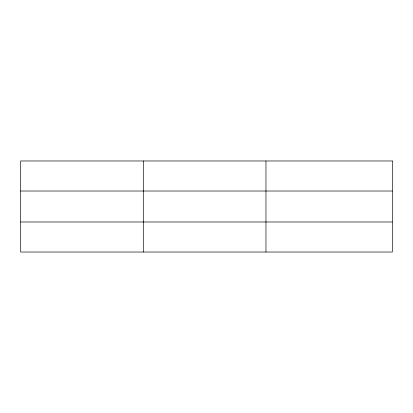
<?xml version="1.0" encoding="UTF-8"?>
<svg xmlns="http://www.w3.org/2000/svg" width="413" height="413" viewBox="0 0 413 413"><rect width="100%" height="100%" fill="white"/><g stroke="black" fill="none" stroke-linecap="round" stroke-linejoin="round"><path stroke-width="0.62" d="M143.311 160.972L143.311 252.028M265.972 160.972L265.972 252.028M20.65 191.018L392.35 191.018M20.65 221.982L392.35 221.982M392.35 160.972L392.35 252.028L20.65 252.028L20.65 160.972L392.35 160.972"/></g></svg>
